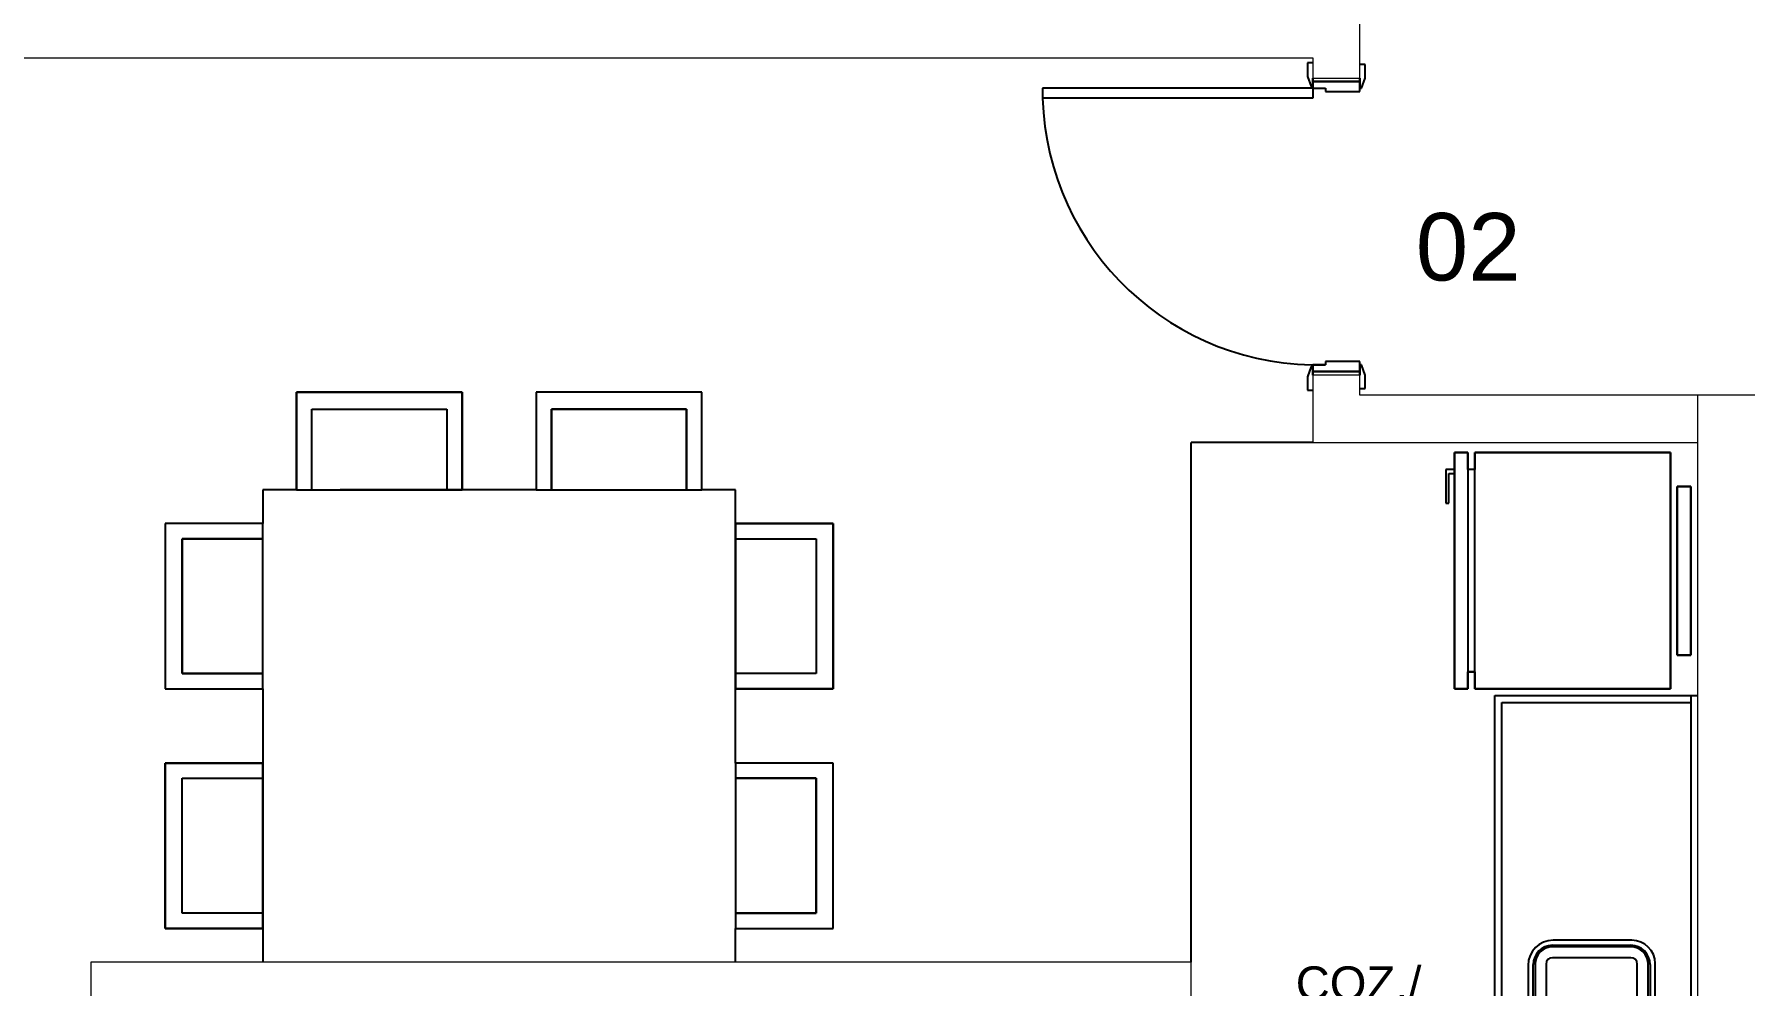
# Model space of a CAD drawing. Header units: centimetres. Extents: x -10.6 to 24.4, y 0 to 16.9.
# Drawn here: x 5.29 to 10.36, y 5.55 to 8.37 of the extents above; entities that cross this region are included whole.
import ezdxf

# ---------------------------------------------------------------- set-up
doc = ezdxf.new("R2010")
doc.units = ezdxf.units.CM
doc.styles.add('Arial_1', font='arial.ttf', dxfattribs={"height": 10})
doc.styles.add('Arial_2', font='arial.ttf', dxfattribs={"height": 20})

msp = doc.modelspace()

# ---------------------------------------------------------------- linework, layer by layer
at = {"lineweight": 20}
for p, q in [((9.22, 8.24), (9.22, 8.5)), ((2.34, 8.3), (9.08, 8.3)), ((9.08, 8.3), (9.08, 8.24)), ((9.08, 8.24), (9.22, 8.24)), ((9.22, 7.36), (9.08, 7.36)), ((9.08, 7.36), (9.08, 7.16)), ((9.22, 7.3), (9.22, 7.36)), ((10.42, 7.3), (9.22, 7.3)), ((10.22, 7.3), (10.22, 5.17)), ((10.42, 7.3), (10.22, 7.3)), ((9.08, 7.16), (10.22, 7.16)), ((10.22, 7.16), (10.22, 2.71)), ((5.46, 5.62), (5.46, 4.69)), ((8.72, 5.62), (5.46, 5.62)), ((8.72, 2.01), (8.72, 5.62))]:
    msp.add_line(p, q, dxfattribs=at)
for p, q in [((9.08, 8.285), (9.065, 8.285)), ((9.065, 8.285), (9.065, 8.245)), ((9.235, 8.28), (9.22, 8.28)), ((9.235, 8.24), (9.235, 8.28)), ((8.28, 8.21), (8.28, 8.18)), ((9.08, 8.21), (8.28, 8.21)), ((9.065, 8.245), (9.075, 8.215)), ((9.075, 8.215), (9.08, 8.215)), ((9.08, 8.215), (9.08, 8.24)), ((9.08, 8.24), (9.08, 8.23)), ((9.08, 8.23), (9.08, 8.21)), ((9.22, 8.23), (9.08, 8.23)), ((9.08, 8.23), (9.22, 8.23)), ((9.08, 8.21), (9.08, 8.18)), ((9.08, 8.21), (9.118, 8.21)), ((9.118, 8.21), (9.118, 8.2)), ((9.22, 8.24), (9.22, 8.21)), ((9.22, 8.23), (9.22, 8.24)), ((9.22, 8.2), (9.22, 8.23)), ((9.22, 8.21), (9.225, 8.21)), ((9.225, 8.21), (9.235, 8.24)), ((9.08, 8.18), (8.28, 8.18)), ((9.118, 8.2), (9.22, 8.2)), ((9.22, 7.4), (9.118, 7.4)), ((9.118, 7.4), (9.118, 7.39)), ((9.22, 7.37), (9.22, 7.4)), ((9.075, 7.385), (9.065, 7.355)), ((9.065, 7.355), (9.065, 7.315)), ((9.08, 7.385), (9.075, 7.385)), ((9.08, 7.39), (9.08, 7.37)), ((9.118, 7.39), (9.08, 7.39)), ((9.08, 7.36), (9.08, 7.385)), ((9.08, 7.37), (9.22, 7.37)), ((9.08, 7.37), (9.08, 7.36)), ((9.22, 7.37), (9.08, 7.37)), ((9.225, 7.39), (9.22, 7.39)), ((9.22, 7.39), (9.22, 7.36)), ((9.22, 7.36), (9.22, 7.37)), ((9.235, 7.36), (9.225, 7.39)), ((9.235, 7.32), (9.235, 7.36)), ((6.56, 7.3092), (6.07, 7.3092)), ((6.07, 7.3092), (6.07, 7.02)), ((6.07, 7.02), (6.07, 7.3092)), ((6.07, 7.3092), (6.56, 7.3092)), ((6.56, 7.3092), (6.07, 7.3092)), ((6.07, 7.3092), (6.07, 7.02)), ((6.08, 7.3092), (6.56, 7.3092)), ((6.56, 7.02), (6.56, 7.3092)), ((6.56, 7.3092), (6.56, 7.02)), ((6.56, 7.02), (6.56, 7.3092)), ((6.78, 7.3092), (6.78, 7.02)), ((7.27, 7.3092), (6.78, 7.3092)), ((6.78, 7.3092), (6.78, 7.02)), ((7.27, 7.3092), (6.78, 7.3092)), ((7.26, 7.3092), (6.78, 7.3092)), ((7.27, 7.3092), (6.78, 7.3092)), ((6.78, 7.3092), (6.78, 7.02)), ((7.27, 7.02), (7.27, 7.3092)), ((7.27, 7.02), (7.27, 7.3092)), ((7.27, 7.02), (7.27, 7.3092)), ((9.065, 7.315), (9.08, 7.315)), ((9.22, 7.32), (9.235, 7.32)), ((6.115, 7.2592), (6.515, 7.2592)), ((6.115, 7.02), (6.115, 7.2592)), ((6.115, 7.02), (6.115, 7.2592)), ((6.115, 7.2592), (6.515, 7.2592)), ((6.515, 7.2592), (6.515, 7.02)), ((6.515, 7.2592), (6.515, 7.02)), ((6.825, 7.2592), (6.825, 7.02)), ((7.225, 7.2592), (6.825, 7.2592)), ((6.825, 7.02), (6.825, 7.2592)), ((6.825, 7.2592), (7.225, 7.2592)), ((7.225, 7.02), (7.225, 7.2592)), ((7.225, 7.2592), (7.225, 7.02)), ((8.72, 5.62), (8.72, 7.16)), ((9.08, 7.16), (8.72, 7.16)), ((9.54, 7.13), (9.5, 7.13)), ((9.5, 7.13), (9.5, 7.08)), ((9.5, 7.13), (9.54, 7.13)), ((9.5, 6.43), (9.5, 7.13)), ((9.54, 7.13), (9.5, 7.13)), ((9.5, 7.13), (9.5, 6.43)), ((9.54, 7.08), (9.54, 7.13)), ((9.54, 7.13), (9.54, 6.43)), ((9.54, 7.08), (9.54, 7.13)), ((10.14, 7.13), (9.56, 7.13)), ((9.56, 7.13), (9.56, 7.08)), ((9.56, 7.13), (10.14, 7.13)), ((9.56, 6.43), (9.56, 7.13)), ((10.14, 7.13), (9.56, 7.13)), ((9.56, 7.13), (9.56, 7.08)), ((10.14, 6.43), (10.14, 7.13)), ((10.14, 7.13), (10.14, 6.43)), ((10.14, 6.43), (10.14, 7.13)), ((9.5, 7.08), (9.4741, 7.08)), ((9.4741, 7.08), (9.4741, 6.98)), ((9.4741, 7.08), (9.4741, 6.98)), ((9.5, 7.08), (9.4741, 7.08)), ((9.4832, 6.98), (9.4832, 7.0678)), ((9.4832, 7.0678), (9.5, 7.0678)), ((9.4832, 7.0678), (9.5, 7.0678)), ((9.4832, 6.98), (9.4832, 7.0678)), ((9.5, 7.0678), (9.5, 6.43)), ((9.56, 7.08), (9.54, 7.08)), ((9.56, 7.08), (9.54, 7.08)), ((9.56, 7.08), (9.54, 7.08)), ((5.97, 7.02), (5.97, 6.92)), ((6.07, 7.02), (5.97, 7.02)), ((6.07, 7.02), (6.56, 7.02)), ((6.07, 7.02), (6.115, 7.02)), ((6.56, 7.02), (6.1992, 7.02)), ((6.515, 7.02), (6.56, 7.02)), ((6.78, 7.02), (6.56, 7.02)), ((6.78, 7.02), (7.27, 7.02)), ((6.78, 7.02), (7.27, 7.02)), ((6.78, 7.02), (6.825, 7.02)), ((7.225, 7.02), (7.27, 7.02)), ((7.37, 7.02), (7.27, 7.02)), ((7.37, 6.92), (7.37, 7.02)), ((10.16, 7.03), (10.16, 6.53)), ((10.2, 7.03), (10.16, 7.03)), ((10.16, 7.03), (10.2, 7.03)), ((10.16, 6.53), (10.16, 7.03)), ((10.2, 7.03), (10.16, 7.03)), ((10.16, 7.03), (10.16, 6.53)), ((10.2, 6.53), (10.2, 7.03)), ((10.2, 7.03), (10.2, 6.53)), ((10.2, 6.53), (10.2, 7.03)), ((9.4741, 6.98), (9.4832, 6.98)), ((9.4741, 6.98), (9.4832, 6.98)), ((5.97, 6.92), (5.6808, 6.92)), ((5.6808, 6.92), (5.6808, 6.43)), ((5.97, 6.92), (5.6808, 6.92)), ((5.6808, 6.92), (5.6808, 6.43)), ((5.97, 6.92), (5.6808, 6.92)), ((5.6808, 6.92), (5.6808, 6.43)), ((5.6808, 6.91), (5.6808, 6.43)), ((5.97, 6.43), (5.97, 6.92)), ((5.97, 6.43), (5.97, 6.92)), ((5.97, 6.875), (5.97, 6.92)), ((7.6592, 6.92), (7.37, 6.92)), ((7.37, 6.92), (7.37, 6.43)), ((7.37, 6.92), (7.6592, 6.92)), ((7.37, 6.43), (7.37, 6.92)), ((7.6592, 6.92), (7.37, 6.92)), ((7.37, 6.92), (7.37, 6.875)), ((7.6592, 6.43), (7.6592, 6.92)), ((7.6592, 6.92), (7.6592, 6.43)), ((7.6592, 6.43), (7.6592, 6.92)), ((7.6592, 6.91), (7.6592, 6.43)), ((5.7308, 6.875), (5.7308, 6.475)), ((5.97, 6.875), (5.7308, 6.875)), ((5.7308, 6.475), (5.7308, 6.875)), ((5.7308, 6.875), (5.97, 6.875)), ((7.37, 6.875), (7.6092, 6.875)), ((7.37, 6.875), (7.6092, 6.875)), ((7.6092, 6.875), (7.6092, 6.475)), ((7.6092, 6.875), (7.6092, 6.475)), ((10.16, 6.53), (10.2, 6.53)), ((10.2, 6.53), (10.16, 6.53)), ((10.16, 6.53), (10.2, 6.53)), ((5.7308, 6.475), (5.97, 6.475)), ((5.97, 6.475), (5.7308, 6.475)), ((5.97, 6.43), (5.97, 6.475)), ((7.6092, 6.475), (7.37, 6.475)), ((7.6092, 6.475), (7.37, 6.475)), ((7.37, 6.475), (7.37, 6.43)), ((9.54, 6.43), (9.54, 6.48)), ((9.54, 6.48), (9.56, 6.48)), ((9.56, 6.48), (9.54, 6.48)), ((9.54, 6.43), (9.54, 6.48)), ((9.54, 6.48), (9.56, 6.48)), ((9.56, 6.48), (9.56, 6.43)), ((9.56, 6.48), (9.56, 6.43)), ((5.6808, 6.43), (5.97, 6.43)), ((5.6808, 6.43), (5.97, 6.43)), ((5.6808, 6.43), (5.97, 6.43)), ((5.97, 6.43), (5.97, 6.21)), ((7.37, 6.43), (7.6592, 6.43)), ((7.6592, 6.43), (7.37, 6.43)), ((7.37, 6.21), (7.37, 6.43)), ((7.37, 6.43), (7.6592, 6.43)), ((9.5, 6.43), (9.54, 6.43)), ((9.54, 6.43), (9.5, 6.43)), ((9.5, 6.43), (9.54, 6.43)), ((9.56, 6.43), (10.14, 6.43)), ((10.14, 6.43), (9.56, 6.43)), ((9.56, 6.43), (10.14, 6.43)), ((9.62, 6.41), (10.2, 6.41)), ((9.62, 4.36), (9.62, 6.41)), ((9.64, 6.39), (10.2, 6.39)), ((9.64, 4.38), (9.64, 6.39)), ((10.2, 6.41), (10.22, 6.41)), ((10.2, 6.41), (10.2, 4.36)), ((5.6808, 6.21), (5.6808, 5.72)), ((5.97, 6.21), (5.6808, 6.21)), ((5.6808, 6.21), (5.97, 6.21)), ((5.6808, 5.72), (5.6808, 6.21)), ((5.6808, 5.73), (5.6808, 6.21)), ((5.97, 6.21), (5.6808, 6.21)), ((5.6808, 6.21), (5.6808, 5.72)), ((5.97, 5.72), (5.97, 6.21)), ((5.97, 6.21), (5.97, 5.72)), ((5.97, 6.165), (5.97, 6.21)), ((7.6592, 6.21), (7.37, 6.21)), ((7.37, 6.21), (7.37, 5.72)), ((7.37, 6.21), (7.37, 5.72)), ((7.6592, 6.21), (7.37, 6.21)), ((7.37, 6.21), (7.37, 6.165)), ((7.6592, 6.21), (7.37, 6.21)), ((7.6592, 5.72), (7.6592, 6.21)), ((7.6592, 5.72), (7.6592, 6.21)), ((7.6592, 5.73), (7.6592, 6.21)), ((7.6592, 5.72), (7.6592, 6.21)), ((5.7308, 6.165), (5.97, 6.165)), ((5.7308, 5.765), (5.7308, 6.165)), ((5.7308, 5.765), (5.7308, 6.165)), ((5.7308, 6.165), (5.97, 6.165)), ((7.6092, 6.165), (7.37, 6.165)), ((7.37, 6.165), (7.6092, 6.165)), ((7.6092, 5.765), (7.6092, 6.165)), ((7.6092, 6.165), (7.6092, 5.765)), ((5.97, 5.765), (5.7308, 5.765)), ((5.97, 5.765), (5.7308, 5.765)), ((5.97, 5.72), (5.97, 5.765)), ((7.37, 5.765), (7.6092, 5.765)), ((7.6092, 5.765), (7.37, 5.765)), ((7.37, 5.765), (7.37, 5.72)), ((5.6808, 5.72), (5.97, 5.72)), ((5.97, 5.72), (5.6808, 5.72)), ((5.6808, 5.72), (5.97, 5.72)), ((5.97, 5.72), (5.97, 5.62)), ((7.37, 5.72), (7.6592, 5.72)), ((7.37, 5.72), (7.6592, 5.72)), ((7.37, 5.62), (7.37, 5.72)), ((7.37, 5.72), (7.6592, 5.72)), ((10.0251, 5.685), (9.7926, 5.685)), ((9.7903, 5.67), (10.0224, 5.67)), ((10.0224, 5.6652), (9.7903, 5.6652)), ((10.0224, 5.6333), (9.7903, 5.6333)), ((9.7182, 5.6106), (9.7182, 5.1564)), ((9.7332, 5.1572), (9.7332, 5.6129)), ((9.7393, 5.6142), (9.7393, 5.1572)), ((9.7713, 5.6142), (9.7713, 5.1572)), ((10.0414, 5.3943), (10.0414, 5.6142)), ((10.0734, 5.3944), (10.0734, 5.6142)), ((10.0795, 5.6129), (10.0795, 5.3945)), ((10.0945, 5.3944), (10.0945, 5.6156))]:
    msp.add_line(p, q)
for centre, radius, start, end in [((9.0946, 8.2046), 0.815, 181.7309, 271.6467), ((9.7926, 5.6106), 0.0745, 90, 180), ((10.0251, 5.6156), 0.0695, 0, 90), ((9.7903, 5.6129), 0.0571, 90, 180), ((9.7903, 5.6142), 0.051, 90, 180), ((9.7903, 5.6142), 0.019, 90, 180), ((9.7903, 5.6142), 0.019, 130.2324, 139.7676), ((10.0224, 5.6129), 0.0571, 0, 90), ((10.0224, 5.6142), 0.051, 0, 90), ((10.0224, 5.6142), 0.019, 0, 90), ((10.0224, 5.6142), 0.019, 40.2324, 49.7676)]:
    msp.add_arc(centre, radius, start, end)

# ---------------------------------------------------------------- texts
at = {"attachment_point": 1}
for s, insert, char_height, width, style in [('02', (9.3853, 7.8401), 0.2, 0.376793, 'Arial_2'), ('COZ./', (9.0297, 5.6075), 0.1, 0.456962, 'Arial_1')]:
    msp.add_mtext(s, dxfattribs=dict(at, insert=insert, char_height=char_height, width=width, style=style))

doc.saveas('drawing.dxf')
